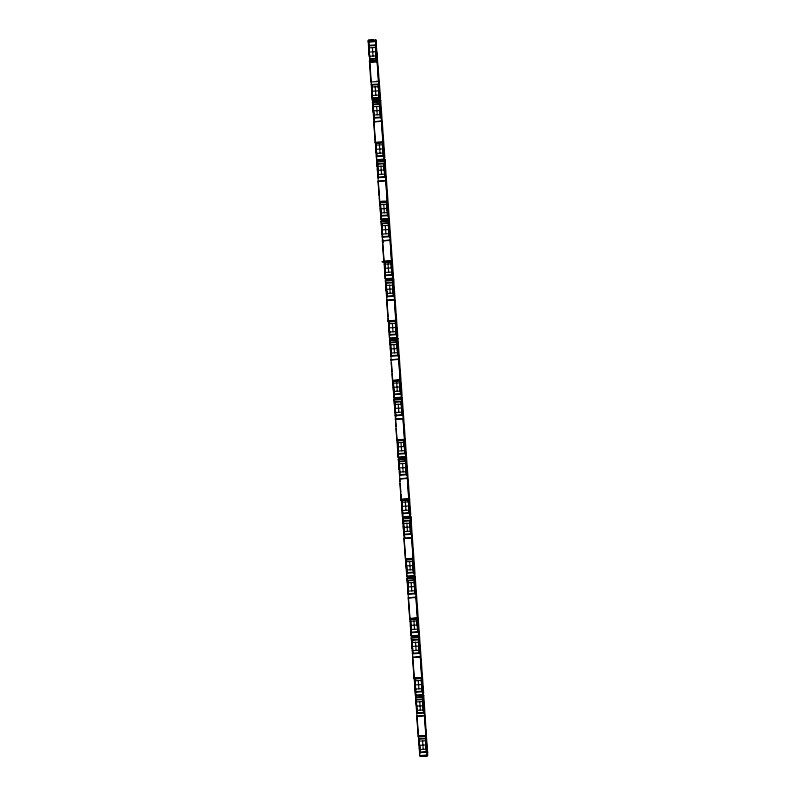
<?xml version="1.0" encoding="UTF-8"?>
<svg xmlns="http://www.w3.org/2000/svg" width="796" height="796" viewBox="0 0 796 796"><rect width="100%" height="100%" fill="white"/><g stroke="black" fill="none" stroke-linecap="round" stroke-linejoin="round"><path stroke-width="1.19" d="M368.866 51.82L369.095 55.004M371.642 90.157L371.881 93.351M376.478 51.352L376.707 54.546M379.264 89.699L379.493 92.893M368.936 48.636L369.006 47.909L369.185 51.342L368.926 45.312L375.483 44.914L376.259 58.944L369.712 59.332L369.414 53.511L369.513 56.635M375.493 48.238L375.563 47.511L375.772 50.934L375.483 44.914M375.891 53.839L375.961 53.113L376.15 56.556L375.662 50.596M377.503 166.861L377.573 166.135L377.762 169.568L377.503 163.618L384.06 163.22L384.836 177.249L378.279 177.647L377.981 171.737L378.08 174.861M378.329 87.431L378.399 86.704L378.617 90.127L378.319 84.107L371.772 84.505L371.782 87.888M378.737 93.032L378.806 92.306L379.015 95.729L378.498 89.789M379.742 106.953L379.811 106.226L380 109.659L379.742 103.709L373.185 104.107L373.195 107.4M380.289 205.298L380.359 204.572L380.578 207.995L380.289 202.065M380.697 210.9L380.767 210.174L380.946 213.617L380.458 207.666M382.528 145.389L382.597 144.663L382.816 148.086L382.528 142.156L383.314 156.185L376.757 156.573L376.548 153.747M382.936 150.991L383.005 150.265L383.224 153.688L382.697 147.748M386.13 285.883L386.199 285.157L386.418 288.58L386.13 282.65L392.687 282.252L393.463 296.281L386.916 296.669L386.607 290.759L386.717 293.893M387.254 210.502L387.324 209.786L387.533 213.199L387.015 207.268M388.368 225.974L388.438 225.248L388.657 228.671L388.368 222.741L381.811 223.139L381.821 226.432M388.776 231.576L388.846 230.85L389.065 234.273L388.538 228.333M388.916 324.33L388.985 323.604L389.174 327.037L388.916 321.087L389.702 335.116L396.249 334.718L395.532 321.554M389.324 329.932L389.393 329.206L389.572 332.638L389.085 326.688M391.154 264.421L391.224 263.695L391.443 267.118L391.154 261.178L391.94 275.207L385.383 275.605L385.174 272.779M391.562 270.023L391.632 269.297L391.821 272.73L391.324 266.779M394.756 404.915L394.826 404.189L395.015 407.622L394.756 401.672L401.313 401.274L402.089 415.303L395.542 415.701L395.234 409.791L395.343 412.915M395.881 329.534L395.95 328.808L396.129 332.25L395.642 326.29M396.995 345.006L397.065 344.28L397.284 347.693L396.995 341.763L390.448 342.161L390.448 345.454M397.403 350.598L397.473 349.882L397.692 353.295L397.164 347.364M397.542 443.352L397.612 442.626L397.801 446.068L397.542 440.118L403.005 439.79M397.95 448.954L398.02 448.228L398.199 451.67L397.711 445.71M399.781 383.443L399.851 382.717L400.04 386.16L399.781 380.209L400.567 394.239L394.01 394.627L393.801 391.801M400.189 389.045L400.259 388.319L400.478 391.741L399.95 385.801M403.383 523.937L403.453 523.211L403.642 526.654L403.383 520.703L409.94 520.305L410.716 534.335L404.169 534.723L403.861 528.813L403.97 531.947M404.507 448.556L404.577 447.84L404.756 451.272L404.269 445.322M405.622 464.028L405.691 463.302L405.88 466.745L405.622 460.794L399.075 461.183L399.075 464.486M406.03 469.63L406.099 468.904L406.318 472.327L405.791 466.386M406.169 562.384L406.239 561.658L406.457 565.08L406.169 559.14L406.955 573.17L413.502 572.772L412.786 559.608M406.577 567.986L406.647 567.259L406.836 570.692L406.338 564.742M408.418 502.475L408.477 501.749L408.696 505.161L408.408 499.231L409.194 513.261L402.637 513.659L402.438 510.833M408.816 508.077L408.885 507.35L409.104 510.763L408.577 504.833M412.01 642.969L412.079 642.243L412.298 645.655L412.01 639.725L418.567 639.327L419.343 653.357L412.796 653.755L412.487 647.845L412.597 650.969M413.134 567.588L413.204 566.861L413.413 570.284L412.895 564.344M414.258 583.05L414.318 582.334L414.537 585.747L414.248 579.816L407.701 580.214L407.701 583.508M414.656 588.652L414.726 587.936L414.945 591.348L414.418 585.418M414.796 681.406L414.865 680.68L415.054 684.122L414.796 678.172L415.92 692.072M415.204 687.008L415.273 686.281L415.462 689.724L414.965 683.764M417.044 621.497L417.104 620.771L417.323 624.193L417.034 618.263M417.442 627.099L417.512 626.372L417.701 629.815L417.204 623.855M419.124 741.842L419.184 741.116L419.373 744.549L419.114 738.598L425.671 738.2L426.457 752.23L419.9 752.628L419.591 746.718L419.701 749.842M421.761 686.61L421.83 685.893L422.009 689.326L421.522 683.376M372.05 95.769L372.349 100.246L379.961 99.789L380.508 97.928L375.861 39.969L368.25 40.427L368.687 49.342M379.662 95.311L379.961 99.789L372.369 100.167L368.528 41.482L375.752 41.243L379.981 99.709M419.253 748.628L419.273 748.111M426.875 748.17L426.885 747.653M376.339 154.892L376.637 159.827L384.249 159.369L384.816 157.389L380.647 100.206L373.035 100.664L372.468 102.286L372.846 106.684L380.458 106.266L380.08 101.828L380.647 100.206M380.647 214.403L380.946 219.338L388.557 218.88L389.125 216.9L384.965 159.717L377.354 160.175L376.777 161.807L377.155 166.195M383.951 154.424L384.249 159.369M384.965 273.914L385.264 278.859L392.876 278.391L393.443 276.411L389.274 219.228L381.662 219.696L381.095 221.318L381.473 225.716L389.085 225.298L388.707 220.86L389.274 219.228M388.269 213.945L388.557 218.88M389.274 333.425L389.572 338.37L397.184 337.912L397.751 335.932L393.592 278.749L385.98 279.207L385.403 280.829L385.781 285.227M392.577 273.456L392.876 278.391M393.592 392.945L393.891 397.881L401.502 397.423L402.07 395.443L397.9 338.26L390.289 338.718L389.722 340.34L390.1 344.738L397.711 344.32L397.333 339.882L397.9 338.26M396.896 332.967L397.184 337.912M397.91 452.456L398.199 457.392L405.811 456.934L406.378 454.954L402.219 397.771L394.607 398.229L394.03 399.861L394.408 404.249M401.204 392.478L401.502 397.423M402.219 511.967L402.517 516.912L410.129 516.445L410.696 514.465L406.527 457.282L398.915 457.75L398.348 459.372L398.726 463.769L406.338 463.352L405.96 458.914L406.527 457.282M405.522 451.999L405.811 456.934M406.537 571.478L406.826 576.423L414.447 575.966L415.014 573.986L410.845 516.803L403.234 517.261L402.657 518.883L403.035 523.28M409.831 511.51L410.129 516.445M410.845 630.989L411.144 635.934L418.756 635.477L419.323 633.497L415.154 576.314L407.542 576.772L406.975 578.393L407.353 582.791L414.965 582.373L414.587 577.936L415.154 576.314M414.149 571.021L414.447 575.966M415.164 690.51L415.452 695.445L423.074 694.988L423.641 693.008L419.472 635.825L411.86 636.283L411.283 637.914L411.661 642.302M418.457 630.532L418.756 635.477M422.775 690.042L423.074 694.988M427.502 753.145L427.283 755.792L420.477 756.2L419.771 755.663L427.382 755.205L427.283 755.792L419.771 755.663M427.671 755.573L423.731 695.316L416.119 695.784L415.572 697.724L422.994 696.958L423.731 695.316M375.861 39.969L375.712 41.581L368.1 42.049L368.647 40.208L369.105 40.895M376.299 48.874L375.443 39.8L376.418 41.571M369.712 59.332L368.926 45.312M369.453 60.914L377.125 60.307L378.488 81.5L370.876 81.958L369.453 60.914L377.065 60.456M371.205 84.436L371.304 85.122M378.488 81.5L376.458 81.232M378.319 84.107L379.105 98.137L372.548 98.525L371.772 84.505M372.349 100.246L372.896 98.386M379.742 103.709L380.528 117.738L373.971 118.136L373.185 104.107M373.762 121.818L381.523 120.962L382.866 141.897L375.254 142.365L373.762 121.818L381.374 121.36M375.254 142.365L375.413 143.24L383.085 142.623L375.413 143.24M375.374 142.603L382.936 142.285M376.757 156.573L375.971 142.554L375.981 145.847M376.637 159.827L372.518 102.147L380.13 101.689L384.299 159.22L376.687 159.688M377.911 177.05L378.01 177.747M378.279 177.647L377.354 160.175M377.165 166.245C385.622 166.583 384.786 166.802 384.965 159.717M384.06 166.523L384.06 163.22M379.563 201.876L378.08 181.329L385.831 180.473L387.344 202.293L379.732 202.761C378.408 199.667 397.144 202.094 380.687 201.716M385.533 176.593L385.632 177.279M386.846 204.96L386.846 201.667L387.622 215.696L381.065 216.094L380.349 202.93M380.946 219.338L381.523 217.696M387.344 202.293L381.961 202.463M388.368 222.741L389.154 236.76L382.597 237.158L381.811 223.139M382.388 240.85L390.149 239.984L391.493 260.929L383.881 261.387L382.388 240.85L390 240.382M383.881 261.387L391.523 260.839L391.662 261.814L384.04 262.272L383.911 261.297M384.04 262.272L391.662 261.814M385.383 275.605L384.607 261.576L384.607 264.869M385.264 278.859L381.145 221.169L388.756 220.711L392.925 278.252L385.314 278.709M386.548 296.082L386.637 296.769M386.916 296.669L387.105 296.122L393.662 295.724M385.791 285.267C394.249 285.615 393.413 285.834 393.592 278.749M392.687 285.545L392.687 282.252M386.707 300.361L394.458 299.505L395.811 320.44L388.189 320.897L386.707 300.361L394.319 299.903M388.189 320.897L394.756 320.42M388.309 321.146L395.92 320.689L389.403 321.077M388.358 321.783L396.03 321.156L388.358 321.783L388.229 320.808M395.473 320.698L395.473 323.992M395.811 320.44L395.97 321.325M389.572 338.37L388.189 318.34M396.995 341.763L397.781 355.792L391.224 356.19L390.448 342.161M391.015 359.872L398.776 359.016L400.119 379.951L392.508 380.418L391.015 359.872L398.637 359.414M392.508 380.418L392.667 381.294L400.338 380.677M392.667 381.294L399.592 380.767M394.01 394.627L394.209 394.08L400.756 393.682M393.891 397.881L394.468 396.239M395.542 415.701L395.731 415.144L402.288 414.746M394.418 404.298C402.875 404.637 402.04 404.856 402.219 397.771M401.313 404.577L401.313 401.274M396.826 439.929L395.473 418.985L403.084 418.527L404.597 440.347L396.985 440.815L396.856 439.84L404.467 439.382M396.935 440.168L404.547 439.71M404.099 443.014L404.099 439.72L404.875 453.75L398.328 454.148L397.542 440.118M398.199 457.392L396.169 428.616M404.597 440.347L400.308 440.447M405.622 460.794L406.408 474.814L399.851 475.212L398.915 457.75M399.642 478.903L407.403 478.038L408.746 498.983L401.134 499.44L399.642 478.903L407.263 478.436M401.134 499.44L408.776 498.893L408.915 499.868L401.293 500.326L401.164 499.351M401.293 500.326L408.915 499.868M402.637 513.659L401.861 499.629L401.861 502.923M402.517 516.912L403.075 514.763M403.801 534.136L403.9 534.822M404.169 534.723L403.383 520.703M410.845 516.803C410.696 523.877 411.452 523.609 403.045 523.32M409.94 523.599L409.94 520.305M403.96 538.414L411.711 537.559L413.224 559.379L405.612 559.837L405.482 558.862L413.094 558.404L405.453 558.951L403.96 538.414L411.572 537.957M411.413 533.678L411.512 534.365M405.562 559.2L413.184 558.742L407.741 559.071M405.612 559.837L413.224 559.379M412.726 558.752L412.726 562.046M406.826 576.423L402.706 518.743M414.248 579.816L415.034 593.846L408.477 594.244L407.701 580.214M408.268 597.925L416.029 597.07L417.373 618.004L409.761 618.472L408.268 597.925L415.89 597.468M409.761 618.472L409.93 619.348L417.601 618.731M409.93 619.348L416.845 618.82M417.104 619.129L417.82 632.293L411.263 632.681L410.487 618.661L410.487 621.955M411.144 635.934L407.025 578.254L414.636 577.797L418.805 635.327L411.194 635.795M417.373 618.004L417.542 618.89M412.428 653.158L412.527 653.854M412.796 653.755L412.01 639.725M411.671 642.352C420.129 642.69 419.293 642.909 419.472 635.825M418.567 642.631L418.567 639.327M412.587 657.436L420.338 656.581L421.691 677.525L414.079 677.983L412.587 657.436L420.198 656.979M414.079 677.983L414.238 678.869L421.91 678.242L414.238 678.869M422.328 691.246L422.129 691.804L415.582 692.202L415.771 691.644L422.328 691.246L421.353 677.774L421.353 681.068M415.452 695.445L416.039 693.804M416.278 702.699L416.278 699.405L422.835 699.007L423.611 713.037L417.054 713.435L416.855 710.609M417.054 713.435L416.278 699.405M422.835 702.311L422.835 699.007M416.796 716.31L424.547 715.455L425.91 735.962L418.298 736.419L416.796 716.31L424.407 715.853M418.268 735.962L425.88 735.494M418.298 736.419L424.875 735.892M419.651 754.001L419.552 752.648M419.9 752.628L419.114 738.598M425.671 741.504L425.671 738.2M427.163 752.19L427.203 753.772M427.512 752.847L427.85 751.892M427.034 755.852L422.646 756.041M368.916 40.079L373.324 39.84L373.732 40.437M373.085 101.012L375.105 100.495M381.712 220.044L383.732 219.517M386.02 279.555L388.04 279.038M390.339 339.066L392.358 338.549M394.647 398.577L396.667 398.06M398.945 457.909L400.985 457.571M403.274 517.609L405.293 517.082M407.592 577.12L409.612 576.602M368.25 40.427L369.145 41.074M368.508 41.691L375.304 41.273M368.727 45.86L375.284 45.472M368.578 47.85L376.19 47.392M369.414 52.048L375.971 51.65M369.195 56.307L376.806 55.839M369.901 58.785L376.458 58.387M371.573 85.053L378.13 84.665M371.424 87.043L379.035 86.585M372.259 91.242L378.806 90.843M372.03 95.5L379.642 95.032M372.747 97.978L379.294 97.58M372.468 102.286L380.08 101.828M372.996 104.664L379.543 104.266M373.672 110.843L380.229 110.445M373.443 115.022L381.065 114.564M374.17 117.579L380.717 117.181M375.632 145.171L383.244 144.713M376.468 149.29L383.015 148.892M376.239 153.469L383.851 153.001M376.956 156.026L383.503 155.628M376.777 161.807L384.388 161.349M377.304 164.175L383.861 163.777M377.991 170.354L384.548 169.956M377.762 174.533L385.373 174.075M378.478 177.09L385.035 176.692M378.08 181.329L385.692 180.871M379.951 204.691L387.562 204.224M380.777 208.801L387.334 208.403M380.548 212.98L388.159 212.522M381.264 215.537L387.821 215.139M381.095 221.318L388.707 220.86M381.622 223.686L388.179 223.288M382.309 229.875L388.856 229.477M382.08 234.044L389.692 233.586M382.796 236.601L389.344 236.213M386.169 261.496C370.976 262.451 402.458 260.75 388.349 261.367M384.259 264.202L391.871 263.745M385.095 268.312L391.642 267.914M384.866 272.491L392.478 272.033M385.582 275.048L392.13 274.65M385.403 280.829L393.015 280.371M385.931 283.207L392.488 282.809M386.617 289.386L393.174 288.988M386.388 293.565L394 293.097M388.577 323.713L396.189 323.256M389.403 327.823L395.96 327.435M389.174 332.002L396.786 331.544M389.891 334.559L396.448 334.171M389.622 338.22L397.244 337.763L393.065 280.222L385.453 280.69L388.07 316.808M389.722 340.34L397.333 339.882M390.249 342.718L396.806 342.32M390.935 348.897L397.483 348.499M390.707 353.076L398.318 352.618M391.423 355.633L397.97 355.235M392.886 383.224L400.497 382.767M393.721 387.344L400.269 386.946M393.493 391.513L401.104 391.055M394.03 399.861L401.642 399.393M394.557 402.229L401.114 401.831M395.244 408.408L401.801 408.01M395.015 412.587L402.627 412.129M395.333 419.383L402.945 418.925M397.204 442.745L404.816 442.277M398.03 446.855L404.587 446.457M397.801 451.034L405.413 450.576M398.517 453.591L405.074 453.193M398.249 457.252L405.87 456.795L401.691 399.254L394.08 399.711L396.04 426.696M398.348 459.372L405.96 458.914M398.876 461.74L405.433 461.342M399.562 467.919L406.109 467.531M399.333 472.098L406.945 471.64M400.05 474.655L406.597 474.267M404.517 499.49C390.776 500.485 419.243 498.893 406.229 499.371M401.512 502.256L409.124 501.798M402.348 506.365L408.895 505.967M402.119 510.544L409.731 510.087M402.836 513.102L409.383 512.704M402.657 518.883L410.328 518.276L414.497 575.816L406.885 576.274M403.184 521.251L409.741 520.863M403.87 527.44L410.428 527.042M403.642 531.619L411.253 531.151M404.358 534.176L410.915 533.778M405.831 561.767L413.442 561.309M406.656 565.876L413.214 565.488M406.428 570.055L414.039 569.598M407.144 572.613L413.701 572.225M406.975 578.393L414.587 577.936M407.502 580.772L414.059 580.374M408.189 586.95L414.736 586.553M407.96 591.13L415.572 590.672M408.676 593.687L415.223 593.289M410.139 621.278L417.751 620.82M410.975 625.397L417.522 624.999M410.746 629.566L418.358 629.109M411.462 632.133L418.019 631.735M411.283 637.914L418.895 637.447M411.821 640.283L418.368 639.885M412.497 646.461L419.054 646.063M412.268 650.64L419.88 650.183M412.985 653.198L419.542 652.8M414.457 680.789L422.069 680.331M415.283 684.908L421.84 684.51M415.054 689.087L422.666 688.62M416.079 699.963L422.636 699.565M415.93 701.953L423.542 701.485M416.766 706.142L423.323 705.744M416.547 710.4L424.159 709.942M417.253 712.878L423.81 712.48M418.925 739.156L425.472 738.758M418.766 741.146L426.387 740.678M419.601 745.335L426.159 744.937M419.383 749.593L426.994 749.135M420.099 752.071L426.646 751.673M378.617 100.276L380.677 100.366M382.936 159.797L384.995 159.877M391.562 278.819L393.622 278.908M395.871 338.33L397.94 338.419M400.189 397.851L402.249 397.93M404.497 457.362L406.567 457.441M408.816 516.873L410.875 516.962M413.124 576.384L415.194 576.473M417.442 635.904L419.502 635.984M380.329 114.952L380.219 111.828L380.528 117.738M371.951 90.237L371.841 87.102L372.18 93.49M373.364 109.748L373.254 106.624L373.603 113.002M373.772 115.35L373.662 112.226L373.971 118.136M376.15 148.195L376.05 145.061L376.389 151.449M381.99 228.78L381.891 225.646L382.229 232.034M382.398 234.372L382.289 231.248L382.597 237.158M384.776 267.217L384.677 264.093L385.015 270.471M390.617 347.802L390.518 344.678L390.856 351.056M391.025 353.404L390.916 350.27L391.224 356.19M393.403 386.249L393.304 383.115L393.642 389.503M399.244 466.824L399.144 463.7L399.483 470.088M399.652 472.426L399.542 469.302L399.851 475.212M402.03 505.271L401.93 502.147L402.269 508.525M407.87 585.856L407.771 582.722L408.109 589.11M408.278 591.458L408.169 588.324L408.477 594.244M410.656 624.303L410.557 621.169L410.895 627.556M380.886 112.117L380.637 108.763M383.772 151.887L383.523 148.534M385.194 171.628L384.956 168.274M373.274 112.574L373.025 109.221M388.08 211.408L387.841 208.054M389.513 231.139L389.264 227.785M376.15 152.354L375.911 149.001M377.583 172.085L377.344 168.732M392.398 270.919L392.149 267.565M393.821 290.649L393.582 287.306M380.468 211.865L380.229 208.512M381.901 231.596L381.652 228.253M396.707 330.43L396.468 327.076M398.139 350.17L397.891 346.817M384.776 271.376L384.538 268.023M386.209 291.117L385.97 287.764M401.025 389.94L400.776 386.587M402.448 409.681L402.209 406.328M389.095 330.887L388.856 327.534M390.528 350.628L390.279 347.275M405.333 449.461L405.094 446.108M406.766 469.192L406.527 465.839M393.413 390.408L393.164 387.055M394.836 410.139L394.597 406.786M409.651 508.972L409.403 505.619M411.074 528.703L410.835 525.35M397.721 449.919L397.483 446.566M399.154 469.65L398.905 466.297M413.96 568.483L413.721 565.13M415.393 588.224L415.154 584.871M402.04 509.43L401.791 506.077M403.463 529.171L403.224 525.818M418.278 627.994L418.029 624.641M419.711 647.735L419.462 644.382M406.348 568.941L406.109 565.588M407.781 588.682L407.532 585.329M422.586 687.515L422.348 684.162M410.666 628.462L410.418 625.109M412.089 648.193L411.85 644.84M414.975 687.973L414.736 684.62M378.876 84.038L378.916 84.665M381.264 117.141L381.314 117.768M389.891 236.173L389.94 236.8M373.652 117.609L373.702 118.226M394.209 295.684L394.259 296.311M398.527 355.195L398.567 355.822M382.279 236.631L382.329 237.258M402.836 414.716L402.885 415.333M407.154 474.227L407.194 474.854M390.906 355.663L390.955 356.28M395.224 415.174L395.264 415.801M415.781 593.249L415.82 593.876M399.532 474.685L399.582 475.311M420.089 652.77L420.139 653.387M408.159 593.716L408.209 594.333M368.717 41.113L368.986 44.477M382.896 141.807L383.025 142.782M400.149 379.861L400.288 380.836M421.721 677.436L421.85 678.401M376.06 56.198L376.259 58.944M378.906 95.391L379.105 98.137M379.911 109.311L380.15 112.604M383.105 153.349L383.314 156.185M384.229 168.822L384.468 172.125M384.637 174.424L384.836 177.249M387.423 212.87L387.622 215.696M388.945 233.934L389.154 236.76M391.731 272.381L391.94 275.207M392.856 287.853L393.095 291.147M393.264 293.445L393.463 296.281M396.05 331.892L396.249 334.718M397.572 352.966L397.781 355.792M400.358 391.403L400.567 394.239M401.483 406.875L401.721 410.179M401.89 412.477L402.089 415.303M404.676 450.924L404.875 453.75M406.199 471.988L406.408 474.814M408.985 510.435L409.194 513.261M410.109 525.897L410.348 529.201M410.517 531.499L410.716 534.335M413.303 569.946L413.502 572.772M414.825 591.02L415.034 593.846M417.611 629.457L417.82 632.293M418.736 644.929L418.975 648.223M419.144 650.531L419.343 653.357M421.93 688.978L422.129 691.804M423.004 704.609L423.243 707.903M423.412 710.211L423.611 713.037M425.84 743.802L426.079 747.106M426.248 749.404L426.457 752.23M372.389 47.621L372.996 56.068M375.224 86.814L375.841 95.271M376.657 106.505L377.254 114.793M379.443 144.942L380.04 153.23M380.966 166.016L381.573 174.304M383.752 204.453L384.359 212.751M385.284 225.527L385.881 233.815M388.07 263.974L388.667 272.262M389.592 285.038L390.199 293.326M392.378 323.484L392.985 331.773M393.911 344.549L394.508 352.847M396.697 382.995L397.294 391.284M398.219 404.07L398.826 412.358M401.005 442.506L401.612 450.805M402.537 463.58L403.134 471.869M405.323 502.027L405.92 510.316M406.846 523.091L407.452 531.38M409.632 561.538L410.238 569.827M411.164 582.602L411.761 590.901M413.95 621.049L414.547 629.337M415.472 642.123L416.079 650.412M418.258 680.56L418.865 688.858M419.741 701.724L420.348 710.171M422.577 740.917L423.193 749.364M374.329 118.266L374.508 120.723M383.135 239.755L383.314 242.213M386.13 282.65L387.274 296.799M394.448 395.741L393.234 380.607L393.234 383.901M394.756 401.672L395.99 417.064M404.617 536.086L404.796 538.554M419.701 744.996L419.88 747.444M369.105 50.994L369.344 54.297M372.349 95.789L372.548 98.525M377.672 169.22L377.911 172.513M380.866 213.258L381.065 216.094M386.299 288.242L386.538 291.545M389.493 332.29L389.702 335.116M394.925 407.273L395.164 410.567M398.119 451.312L398.328 454.148M403.552 526.295L403.791 529.599M406.746 570.344L406.955 573.17M411.064 629.855L411.263 632.681M412.179 645.327L412.418 648.621M415.373 689.366L415.582 692.202M416.447 705.007L416.686 708.301M419.293 744.2L419.532 747.494M379.304 195.756L376.826 161.658L384.438 161.2L388.607 218.741L380.995 219.199L379.443 197.776M391.204 360.061L389.771 340.2L397.383 339.743L401.552 397.274L393.94 397.741L392.209 373.911M391.383 362.439L392.07 371.921M400.01 481.461L398.398 459.222L406.01 458.765L410.179 516.305L402.567 516.763L400.915 494.147M400.139 483.311L400.786 492.137M372.18 93.102L372.438 96.137L372.18 93.102M376.389 151.061L376.637 154.106L376.389 151.061M384.06 166.135L384.309 169.17L384.06 166.135M384.468 171.727L384.717 174.772L384.468 171.727M385.015 270.083L385.264 273.127L385.015 270.083M386.846 204.572L387.095 207.617L386.846 204.572M392.687 285.157L392.935 288.202L392.687 285.157M393.095 290.759L393.343 293.804L393.095 290.759M393.642 389.115L393.891 392.159L393.642 389.115M395.473 323.604L395.721 326.649L395.473 323.604M401.313 404.179L401.562 407.224L401.313 404.179M401.721 409.781L401.97 412.825L401.721 409.781M402.269 508.137L402.517 511.181L402.269 508.137M404.099 442.626L404.348 445.67L404.099 442.626M409.94 523.211L410.189 526.255L409.94 523.211M410.348 528.813L410.597 531.857L410.348 528.813M410.895 627.168L411.144 630.213L410.895 627.168M412.726 561.658L412.975 564.702L412.726 561.658M416.278 702.311L416.527 705.356L416.278 702.311M416.686 707.913L416.935 710.957L416.686 707.913M418.567 642.233L418.815 645.277L418.567 642.233M418.975 647.835L419.223 650.879L418.975 647.835M421.353 680.68L421.611 683.724L421.353 680.68M422.835 701.913L423.084 704.957L422.835 701.913M423.243 707.515L423.492 710.559L423.243 707.515M425.681 741.106L425.93 744.151L425.681 741.106M426.079 746.708L426.338 749.752L426.079 746.708M369.493 61.501L377.105 61.043L369.493 61.501M369.483 62.098L377.095 61.64L369.483 62.098M379.682 202.114L387.294 201.657L379.682 202.114M392.627 380.657L400.239 380.199L392.627 380.657M409.88 618.711L417.492 618.253L409.88 618.711M414.189 678.222L421.81 677.764L414.189 678.222M418.447 736.708L426.059 736.25L418.447 736.708M427.442 755.275L419.83 755.742L415.592 697.276L423.203 696.818L427.442 755.275M418.955 637.307L411.333 637.765L415.512 695.306L423.124 694.848L418.955 637.307"/></g></svg>
